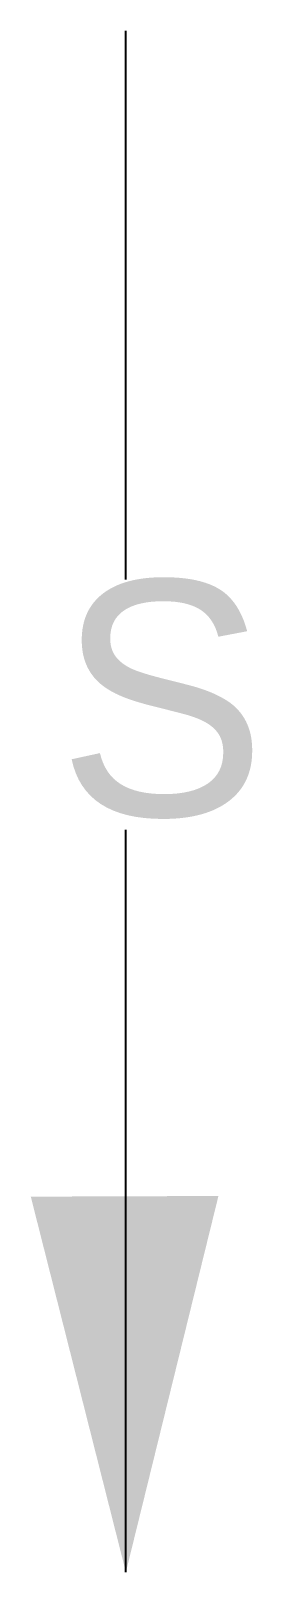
# Model space of a CAD drawing. Extents: x 789.2 to 793.9, y 625.4 to 658.2.
import ezdxf

# ---------------------------------------------------------------- set-up
doc = ezdxf.new("R2010")
doc.units = 0
doc.layers.add('TXT', color=2, linetype='CONTINUOUS')

msp = doc.modelspace()

# ---------------------------------------------------------------- linework, layer by layer
at = {"layer": 'TXT', "color": 0}
for p, q in [((791.185, 646.548), (791.185, 658.229)), ((791.185, 625.422), (791.185, 641.225))]:
    msp.add_line(p, q, dxfattribs=at)
msp.add_solid([(793.158, 633.429), (789.158, 633.415), (791.185, 625.422)], dxfattribs=at)

# ---------------------------------------------------------------- texts
msp.add_text('S', height=5, dxfattribs=at).set_placement((789.725, 641.525))

doc.saveas('drawing.dxf')
